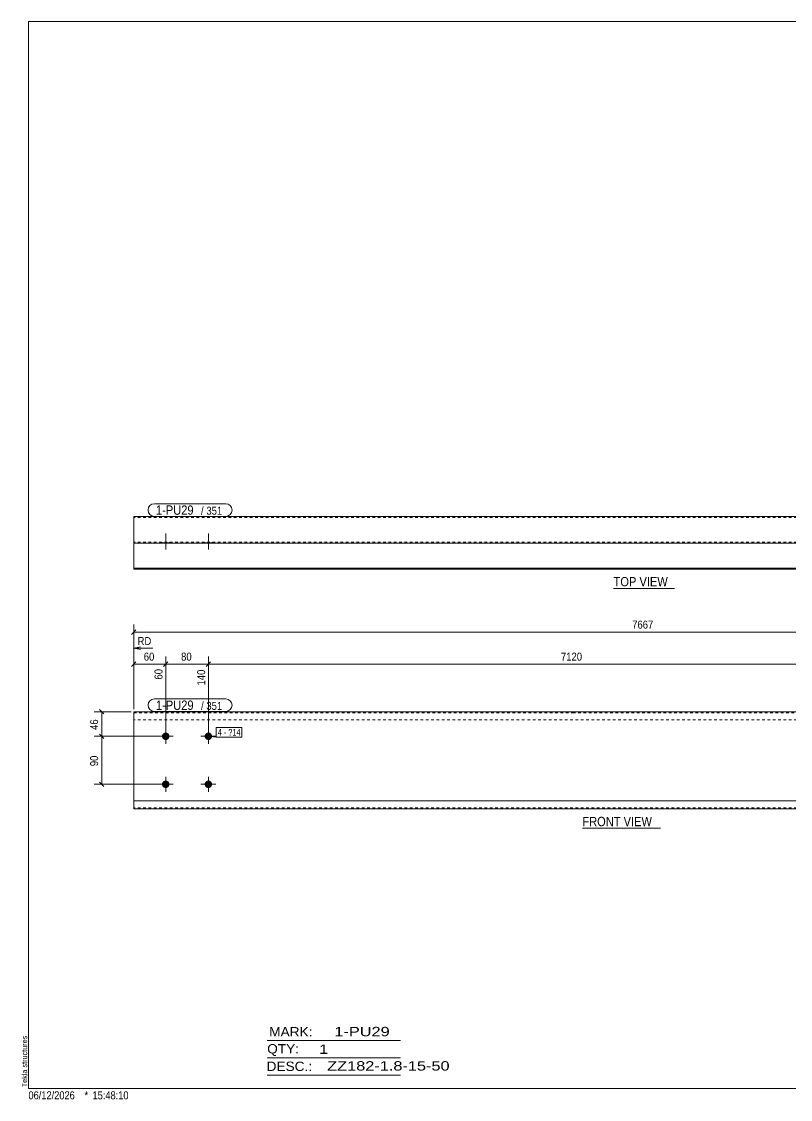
# Model space of a CAD drawing. Header units: millimetres. Extents: x 2 to 579, y 1 to 405.
# Drawn here: x 2.4 to 290.7, y 1 to 405 of the extents above; entities that cross this region are included whole.
import ezdxf

# ---------------------------------------------------------------- set-up
doc = ezdxf.new("R2010")
doc.units = ezdxf.units.MM
doc.linetypes.add('XKITLINE00', pattern=[0])
doc.linetypes.add('XKITLINE01', pattern=[4, 1, -1, 1, -1])
for name, color, linetype, lineweight in [('Bolt', 3, 'Continuous', 0), ('BoltMark', 7, 'Continuous', 0), ('Dimensions', 7, 'Continuous', 0), ('DrawingSheet', 5, 'Continuous', 0), ('OtherObjectType', 7, 'Continuous', 0), ('Part', 2, 'Continuous', 0), ('PartMark', 7, 'Continuous', 0)]:
    doc.layers.add(name, color=color, linetype=linetype, lineweight=lineweight)
doc.styles.add('ARIAL', font='ARIAL.TTF')
doc.styles.add('ARIAL_NARROW', font='ARIALN.TTF')

# ---------------------------------------------------------------- blocks, each defined once
blk = doc.blocks.new('*A1')
at = {"layer": 'Bolt'}
for points in [[(57.85, 137.06), (57.85, 137.02), (57.85, 136.99), (57.84, 136.95), (57.84, 136.92), (57.83, 136.89), (57.83, 136.85), (57.82, 136.82), (57.82, 136.79), (57.81, 136.75), (57.8, 136.72), (57.79, 136.69), (57.78, 136.65), (57.77, 136.62), (57.76, 136.59), (57.74, 136.56), (57.73, 136.52), (57.72, 136.49), (57.7, 136.46), (57.68, 136.43), (57.67, 136.4), (57.65, 136.37), (57.63, 136.34), (57.61, 136.31), (57.59, 136.29), (57.57, 136.26), (57.55, 136.23), (57.53, 136.2), (57.51, 136.18), (57.49, 136.15), (57.46, 136.13), (57.44, 136.1), (57.42, 136.08), (57.39, 136.05), (57.36, 136.03), (57.34, 136.01), (57.31, 135.99), (57.28, 135.97), (57.26, 135.95), (57.23, 135.93), (57.2, 135.91), (57.17, 135.89), (57.14, 135.87), (57.11, 135.86), (57.08, 135.84), (57.05, 135.83), (57.02, 135.81), (56.99, 135.8), (56.95, 135.79), (56.92, 135.77), (56.89, 135.76), (56.86, 135.75), (56.82, 135.74), (56.79, 135.73), (56.76, 135.73), (56.72, 135.72), (56.69, 135.71), (56.66, 135.71), (56.62, 135.7), (56.59, 135.7), (56.55, 135.7), (56.52, 135.69), (56.48, 135.69), (56.45, 135.69), (56.42, 135.69), (56.38, 135.69), (56.35, 135.7), (56.31, 135.7), (56.28, 135.7), (56.24, 135.71), (56.21, 135.71), (56.18, 135.72), (56.14, 135.73), (56.11, 135.73), (56.08, 135.74), (56.04, 135.75), (56.01, 135.76), (55.98, 135.77), (55.95, 135.79), (55.91, 135.8), (55.88, 135.81), (55.85, 135.83), (55.82, 135.84), (55.79, 135.86), (55.76, 135.87), (55.73, 135.89), (55.7, 135.91), (55.67, 135.93), (55.64, 135.95), (55.62, 135.97), (55.59, 135.99), (55.56, 136.01), (55.54, 136.03), (55.51, 136.05), (55.48, 136.08), (55.46, 136.1), (55.44, 136.13), (55.41, 136.15), (55.39, 136.18), (55.37, 136.2), (55.35, 136.23), (55.33, 136.26), (55.31, 136.29), (55.29, 136.31), (55.27, 136.34), (55.25, 136.37), (55.23, 136.4), (55.22, 136.43), (55.2, 136.46), (55.18, 136.49), (55.17, 136.52), (55.16, 136.56), (55.14, 136.59), (55.13, 136.62), (55.12, 136.65), (55.11, 136.69), (55.1, 136.72), (55.09, 136.75), (55.08, 136.79), (55.08, 136.82), (55.07, 136.85), (55.07, 136.89), (55.06, 136.92), (55.06, 136.95), (55.05, 136.99), (55.05, 137.02), (55.05, 137.06), (55.05, 137.09), (55.05, 137.13), (55.05, 137.16), (55.05, 137.2), (55.06, 137.23), (55.06, 137.26), (55.07, 137.3), (55.07, 137.33), (55.08, 137.37), (55.08, 137.4), (55.09, 137.43), (55.1, 137.47), (55.11, 137.5), (55.12, 137.53), (55.13, 137.56), (55.14, 137.6), (55.16, 137.63), (55.17, 137.66), (55.18, 137.69), (55.2, 137.72), (55.22, 137.75), (55.23, 137.78), (55.25, 137.81), (55.27, 137.84), (55.29, 137.87), (55.31, 137.9), (55.33, 137.93), (55.35, 137.95), (55.37, 137.98), (55.39, 138.01), (55.41, 138.03), (55.44, 138.06), (55.46, 138.08), (55.48, 138.11), (55.51, 138.13), (55.54, 138.15), (55.56, 138.17), (55.59, 138.2), (55.62, 138.22), (55.64, 138.24), (55.67, 138.26), (55.7, 138.27), (55.73, 138.29), (55.76, 138.31), (55.79, 138.33), (55.82, 138.34), (55.85, 138.36), (55.88, 138.37), (55.91, 138.39), (55.95, 138.4), (55.98, 138.41), (56.01, 138.42), (56.04, 138.43), (56.08, 138.44), (56.11, 138.45), (56.14, 138.46), (56.18, 138.47), (56.21, 138.47), (56.24, 138.48), (56.28, 138.48), (56.31, 138.49), (56.35, 138.49), (56.38, 138.49), (56.42, 138.49), (56.45, 138.49), (56.48, 138.49), (56.52, 138.49), (56.55, 138.49), (56.59, 138.49), (56.62, 138.48), (56.66, 138.48), (56.69, 138.47), (56.72, 138.47), (56.76, 138.46), (56.79, 138.45), (56.82, 138.44), (56.86, 138.43), (56.89, 138.42), (56.92, 138.41), (56.95, 138.4), (56.99, 138.39), (57.02, 138.37), (57.05, 138.36), (57.08, 138.34), (57.11, 138.33), (57.14, 138.31), (57.17, 138.29), (57.2, 138.27), (57.23, 138.26), (57.26, 138.24), (57.28, 138.22), (57.31, 138.2), (57.34, 138.17), (57.36, 138.15), (57.39, 138.13), (57.42, 138.11), (57.44, 138.08), (57.46, 138.06), (57.49, 138.03), (57.51, 138.01), (57.53, 137.98), (57.55, 137.95), (57.57, 137.93), (57.59, 137.9), (57.61, 137.87), (57.63, 137.84), (57.65, 137.81), (57.67, 137.78), (57.68, 137.75), (57.7, 137.72), (57.72, 137.69), (57.73, 137.66), (57.74, 137.63), (57.76, 137.6), (57.77, 137.56), (57.78, 137.53), (57.79, 137.5), (57.8, 137.47), (57.81, 137.43), (57.82, 137.4), (57.82, 137.37), (57.83, 137.33), (57.83, 137.3), (57.84, 137.26), (57.84, 137.23), (57.85, 137.2), (57.85, 137.16), (57.85, 137.13), (57.85, 137.09)], [(73.85, 137.06), (73.85, 137.02), (73.85, 136.99), (73.84, 136.95), (73.84, 136.92), (73.83, 136.89), (73.83, 136.85), (73.82, 136.82), (73.82, 136.79), (73.81, 136.75), (73.8, 136.72), (73.79, 136.69), (73.78, 136.65), (73.77, 136.62), (73.76, 136.59), (73.74, 136.56), (73.73, 136.52), (73.72, 136.49), (73.7, 136.46), (73.68, 136.43), (73.67, 136.4), (73.65, 136.37), (73.63, 136.34), (73.61, 136.31), (73.59, 136.29), (73.57, 136.26), (73.55, 136.23), (73.53, 136.2), (73.51, 136.18), (73.49, 136.15), (73.46, 136.13), (73.44, 136.1), (73.42, 136.08), (73.39, 136.05), (73.36, 136.03), (73.34, 136.01), (73.31, 135.99), (73.28, 135.97), (73.26, 135.95), (73.23, 135.93), (73.2, 135.91), (73.17, 135.89), (73.14, 135.87), (73.11, 135.86), (73.08, 135.84), (73.05, 135.83), (73.02, 135.81), (72.99, 135.8), (72.95, 135.79), (72.92, 135.77), (72.89, 135.76), (72.86, 135.75), (72.82, 135.74), (72.79, 135.73), (72.76, 135.73), (72.72, 135.72), (72.69, 135.71), (72.66, 135.71), (72.62, 135.7), (72.59, 135.7), (72.55, 135.7), (72.52, 135.69), (72.48, 135.69), (72.45, 135.69), (72.42, 135.69), (72.38, 135.69), (72.35, 135.7), (72.31, 135.7), (72.28, 135.7), (72.24, 135.71), (72.21, 135.71), (72.18, 135.72), (72.14, 135.73), (72.11, 135.73), (72.08, 135.74), (72.04, 135.75), (72.01, 135.76), (71.98, 135.77), (71.95, 135.79), (71.91, 135.8), (71.88, 135.81), (71.85, 135.83), (71.82, 135.84), (71.79, 135.86), (71.76, 135.87), (71.73, 135.89), (71.7, 135.91), (71.67, 135.93), (71.64, 135.95), (71.62, 135.97), (71.59, 135.99), (71.56, 136.01), (71.54, 136.03), (71.51, 136.05), (71.48, 136.08), (71.46, 136.1), (71.44, 136.13), (71.41, 136.15), (71.39, 136.18), (71.37, 136.2), (71.35, 136.23), (71.33, 136.26), (71.31, 136.29), (71.29, 136.31), (71.27, 136.34), (71.25, 136.37), (71.23, 136.4), (71.22, 136.43), (71.2, 136.46), (71.18, 136.49), (71.17, 136.52), (71.16, 136.56), (71.14, 136.59), (71.13, 136.62), (71.12, 136.65), (71.11, 136.69), (71.1, 136.72), (71.09, 136.75), (71.08, 136.79), (71.08, 136.82), (71.07, 136.85), (71.07, 136.89), (71.06, 136.92), (71.06, 136.95), (71.05, 136.99), (71.05, 137.02), (71.05, 137.06), (71.05, 137.09), (71.05, 137.13), (71.05, 137.16), (71.05, 137.2), (71.06, 137.23), (71.06, 137.26), (71.07, 137.3), (71.07, 137.33), (71.08, 137.37), (71.08, 137.4), (71.09, 137.43), (71.1, 137.47), (71.11, 137.5), (71.12, 137.53), (71.13, 137.56), (71.14, 137.6), (71.16, 137.63), (71.17, 137.66), (71.18, 137.69), (71.2, 137.72), (71.22, 137.75), (71.23, 137.78), (71.25, 137.81), (71.27, 137.84), (71.29, 137.87), (71.31, 137.9), (71.33, 137.93), (71.35, 137.95), (71.37, 137.98), (71.39, 138.01), (71.41, 138.03), (71.44, 138.06), (71.46, 138.08), (71.48, 138.11), (71.51, 138.13), (71.54, 138.15), (71.56, 138.17), (71.59, 138.2), (71.62, 138.22), (71.64, 138.24), (71.67, 138.26), (71.7, 138.27), (71.73, 138.29), (71.76, 138.31), (71.79, 138.33), (71.82, 138.34), (71.85, 138.36), (71.88, 138.37), (71.91, 138.39), (71.95, 138.4), (71.98, 138.41), (72.01, 138.42), (72.04, 138.43), (72.08, 138.44), (72.11, 138.45), (72.14, 138.46), (72.18, 138.47), (72.21, 138.47), (72.24, 138.48), (72.28, 138.48), (72.31, 138.49), (72.35, 138.49), (72.38, 138.49), (72.42, 138.49), (72.45, 138.49), (72.48, 138.49), (72.52, 138.49), (72.55, 138.49), (72.59, 138.49), (72.62, 138.48), (72.66, 138.48), (72.69, 138.47), (72.72, 138.47), (72.76, 138.46), (72.79, 138.45), (72.82, 138.44), (72.86, 138.43), (72.89, 138.42), (72.92, 138.41), (72.95, 138.4), (72.99, 138.39), (73.02, 138.37), (73.05, 138.36), (73.08, 138.34), (73.11, 138.33), (73.14, 138.31), (73.17, 138.29), (73.2, 138.27), (73.23, 138.26), (73.26, 138.24), (73.28, 138.22), (73.31, 138.2), (73.34, 138.17), (73.36, 138.15), (73.39, 138.13), (73.42, 138.11), (73.44, 138.08), (73.46, 138.06), (73.49, 138.03), (73.51, 138.01), (73.53, 137.98), (73.55, 137.95), (73.57, 137.93), (73.59, 137.9), (73.61, 137.87), (73.63, 137.84), (73.65, 137.81), (73.67, 137.78), (73.68, 137.75), (73.7, 137.72), (73.72, 137.69), (73.73, 137.66), (73.74, 137.63), (73.76, 137.6), (73.77, 137.56), (73.78, 137.53), (73.79, 137.5), (73.8, 137.47), (73.81, 137.43), (73.82, 137.4), (73.82, 137.37), (73.83, 137.33), (73.83, 137.3), (73.84, 137.26), (73.84, 137.23), (73.85, 137.2), (73.85, 137.16), (73.85, 137.13), (73.85, 137.09)], [(57.85, 119.06), (57.85, 119.02), (57.85, 118.99), (57.84, 118.95), (57.84, 118.92), (57.83, 118.89), (57.83, 118.85), (57.82, 118.82), (57.82, 118.79), (57.81, 118.75), (57.8, 118.72), (57.79, 118.69), (57.78, 118.65), (57.77, 118.62), (57.76, 118.59), (57.74, 118.56), (57.73, 118.52), (57.72, 118.49), (57.7, 118.46), (57.68, 118.43), (57.67, 118.4), (57.65, 118.37), (57.63, 118.34), (57.61, 118.31), (57.59, 118.29), (57.57, 118.26), (57.55, 118.23), (57.53, 118.2), (57.51, 118.18), (57.49, 118.15), (57.46, 118.13), (57.44, 118.1), (57.42, 118.08), (57.39, 118.05), (57.36, 118.03), (57.34, 118.01), (57.31, 117.99), (57.28, 117.97), (57.26, 117.95), (57.23, 117.93), (57.2, 117.91), (57.17, 117.89), (57.14, 117.87), (57.11, 117.86), (57.08, 117.84), (57.05, 117.83), (57.02, 117.81), (56.99, 117.8), (56.95, 117.79), (56.92, 117.77), (56.89, 117.76), (56.86, 117.75), (56.82, 117.74), (56.79, 117.73), (56.76, 117.73), (56.72, 117.72), (56.69, 117.71), (56.66, 117.71), (56.62, 117.7), (56.59, 117.7), (56.55, 117.7), (56.52, 117.69), (56.48, 117.69), (56.45, 117.69), (56.42, 117.69), (56.38, 117.69), (56.35, 117.7), (56.31, 117.7), (56.28, 117.7), (56.24, 117.71), (56.21, 117.71), (56.18, 117.72), (56.14, 117.73), (56.11, 117.73), (56.08, 117.74), (56.04, 117.75), (56.01, 117.76), (55.98, 117.77), (55.95, 117.79), (55.91, 117.8), (55.88, 117.81), (55.85, 117.83), (55.82, 117.84), (55.79, 117.86), (55.76, 117.87), (55.73, 117.89), (55.7, 117.91), (55.67, 117.93), (55.64, 117.95), (55.62, 117.97), (55.59, 117.99), (55.56, 118.01), (55.54, 118.03), (55.51, 118.05), (55.48, 118.08), (55.46, 118.1), (55.44, 118.13), (55.41, 118.15), (55.39, 118.18), (55.37, 118.2), (55.35, 118.23), (55.33, 118.26), (55.31, 118.29), (55.29, 118.31), (55.27, 118.34), (55.25, 118.37), (55.23, 118.4), (55.22, 118.43), (55.2, 118.46), (55.18, 118.49), (55.17, 118.52), (55.16, 118.56), (55.14, 118.59), (55.13, 118.62), (55.12, 118.65), (55.11, 118.69), (55.1, 118.72), (55.09, 118.75), (55.08, 118.79), (55.08, 118.82), (55.07, 118.85), (55.07, 118.89), (55.06, 118.92), (55.06, 118.95), (55.05, 118.99), (55.05, 119.02), (55.05, 119.06), (55.05, 119.09), (55.05, 119.13), (55.05, 119.16), (55.05, 119.2), (55.06, 119.23), (55.06, 119.26), (55.07, 119.3), (55.07, 119.33), (55.08, 119.37), (55.08, 119.4), (55.09, 119.43), (55.1, 119.47), (55.11, 119.5), (55.12, 119.53), (55.13, 119.56), (55.14, 119.6), (55.16, 119.63), (55.17, 119.66), (55.18, 119.69), (55.2, 119.72), (55.22, 119.75), (55.23, 119.78), (55.25, 119.81), (55.27, 119.84), (55.29, 119.87), (55.31, 119.9), (55.33, 119.93), (55.35, 119.95), (55.37, 119.98), (55.39, 120.01), (55.41, 120.03), (55.44, 120.06), (55.46, 120.08), (55.48, 120.11), (55.51, 120.13), (55.54, 120.15), (55.56, 120.17), (55.59, 120.2), (55.62, 120.22), (55.64, 120.24), (55.67, 120.26), (55.7, 120.27), (55.73, 120.29), (55.76, 120.31), (55.79, 120.33), (55.82, 120.34), (55.85, 120.36), (55.88, 120.37), (55.91, 120.39), (55.95, 120.4), (55.98, 120.41), (56.01, 120.42), (56.04, 120.43), (56.08, 120.44), (56.11, 120.45), (56.14, 120.46), (56.18, 120.47), (56.21, 120.47), (56.24, 120.48), (56.28, 120.48), (56.31, 120.49), (56.35, 120.49), (56.38, 120.49), (56.42, 120.49), (56.45, 120.49), (56.48, 120.49), (56.52, 120.49), (56.55, 120.49), (56.59, 120.49), (56.62, 120.48), (56.66, 120.48), (56.69, 120.47), (56.72, 120.47), (56.76, 120.46), (56.79, 120.45), (56.82, 120.44), (56.86, 120.43), (56.89, 120.42), (56.92, 120.41), (56.95, 120.4), (56.99, 120.39), (57.02, 120.37), (57.05, 120.36), (57.08, 120.34), (57.11, 120.33), (57.14, 120.31), (57.17, 120.29), (57.2, 120.27), (57.23, 120.26), (57.26, 120.24), (57.28, 120.22), (57.31, 120.2), (57.34, 120.17), (57.36, 120.15), (57.39, 120.13), (57.42, 120.11), (57.44, 120.08), (57.46, 120.06), (57.49, 120.03), (57.51, 120.01), (57.53, 119.98), (57.55, 119.95), (57.57, 119.93), (57.59, 119.9), (57.61, 119.87), (57.63, 119.84), (57.65, 119.81), (57.67, 119.78), (57.68, 119.75), (57.7, 119.72), (57.72, 119.69), (57.73, 119.66), (57.74, 119.63), (57.76, 119.6), (57.77, 119.56), (57.78, 119.53), (57.79, 119.5), (57.8, 119.47), (57.81, 119.43), (57.82, 119.4), (57.82, 119.37), (57.83, 119.33), (57.83, 119.3), (57.84, 119.26), (57.84, 119.23), (57.85, 119.2), (57.85, 119.16), (57.85, 119.13), (57.85, 119.09)], [(73.85, 119.06), (73.85, 119.02), (73.85, 118.99), (73.84, 118.95), (73.84, 118.92), (73.83, 118.89), (73.83, 118.85), (73.82, 118.82), (73.82, 118.79), (73.81, 118.75), (73.8, 118.72), (73.79, 118.69), (73.78, 118.65), (73.77, 118.62), (73.76, 118.59), (73.74, 118.56), (73.73, 118.52), (73.72, 118.49), (73.7, 118.46), (73.68, 118.43), (73.67, 118.4), (73.65, 118.37), (73.63, 118.34), (73.61, 118.31), (73.59, 118.29), (73.57, 118.26), (73.55, 118.23), (73.53, 118.2), (73.51, 118.18), (73.49, 118.15), (73.46, 118.13), (73.44, 118.1), (73.42, 118.08), (73.39, 118.05), (73.36, 118.03), (73.34, 118.01), (73.31, 117.99), (73.28, 117.97), (73.26, 117.95), (73.23, 117.93), (73.2, 117.91), (73.17, 117.89), (73.14, 117.87), (73.11, 117.86), (73.08, 117.84), (73.05, 117.83), (73.02, 117.81), (72.99, 117.8), (72.95, 117.79), (72.92, 117.77), (72.89, 117.76), (72.86, 117.75), (72.82, 117.74), (72.79, 117.73), (72.76, 117.73), (72.72, 117.72), (72.69, 117.71), (72.66, 117.71), (72.62, 117.7), (72.59, 117.7), (72.55, 117.7), (72.52, 117.69), (72.48, 117.69), (72.45, 117.69), (72.42, 117.69), (72.38, 117.69), (72.35, 117.7), (72.31, 117.7), (72.28, 117.7), (72.24, 117.71), (72.21, 117.71), (72.18, 117.72), (72.14, 117.73), (72.11, 117.73), (72.08, 117.74), (72.04, 117.75), (72.01, 117.76), (71.98, 117.77), (71.95, 117.79), (71.91, 117.8), (71.88, 117.81), (71.85, 117.83), (71.82, 117.84), (71.79, 117.86), (71.76, 117.87), (71.73, 117.89), (71.7, 117.91), (71.67, 117.93), (71.64, 117.95), (71.62, 117.97), (71.59, 117.99), (71.56, 118.01), (71.54, 118.03), (71.51, 118.05), (71.48, 118.08), (71.46, 118.1), (71.44, 118.13), (71.41, 118.15), (71.39, 118.18), (71.37, 118.2), (71.35, 118.23), (71.33, 118.26), (71.31, 118.29), (71.29, 118.31), (71.27, 118.34), (71.25, 118.37), (71.23, 118.4), (71.22, 118.43), (71.2, 118.46), (71.18, 118.49), (71.17, 118.52), (71.16, 118.56), (71.14, 118.59), (71.13, 118.62), (71.12, 118.65), (71.11, 118.69), (71.1, 118.72), (71.09, 118.75), (71.08, 118.79), (71.08, 118.82), (71.07, 118.85), (71.07, 118.89), (71.06, 118.92), (71.06, 118.95), (71.05, 118.99), (71.05, 119.02), (71.05, 119.06), (71.05, 119.09), (71.05, 119.13), (71.05, 119.16), (71.05, 119.2), (71.06, 119.23), (71.06, 119.26), (71.07, 119.3), (71.07, 119.33), (71.08, 119.37), (71.08, 119.4), (71.09, 119.43), (71.1, 119.47), (71.11, 119.5), (71.12, 119.53), (71.13, 119.56), (71.14, 119.6), (71.16, 119.63), (71.17, 119.66), (71.18, 119.69), (71.2, 119.72), (71.22, 119.75), (71.23, 119.78), (71.25, 119.81), (71.27, 119.84), (71.29, 119.87), (71.31, 119.9), (71.33, 119.93), (71.35, 119.95), (71.37, 119.98), (71.39, 120.01), (71.41, 120.03), (71.44, 120.06), (71.46, 120.08), (71.48, 120.11), (71.51, 120.13), (71.54, 120.15), (71.56, 120.17), (71.59, 120.2), (71.62, 120.22), (71.64, 120.24), (71.67, 120.26), (71.7, 120.27), (71.73, 120.29), (71.76, 120.31), (71.79, 120.33), (71.82, 120.34), (71.85, 120.36), (71.88, 120.37), (71.91, 120.39), (71.95, 120.4), (71.98, 120.41), (72.01, 120.42), (72.04, 120.43), (72.08, 120.44), (72.11, 120.45), (72.14, 120.46), (72.18, 120.47), (72.21, 120.47), (72.24, 120.48), (72.28, 120.48), (72.31, 120.49), (72.35, 120.49), (72.38, 120.49), (72.42, 120.49), (72.45, 120.49), (72.48, 120.49), (72.52, 120.49), (72.55, 120.49), (72.59, 120.49), (72.62, 120.48), (72.66, 120.48), (72.69, 120.47), (72.72, 120.47), (72.76, 120.46), (72.79, 120.45), (72.82, 120.44), (72.86, 120.43), (72.89, 120.42), (72.92, 120.41), (72.95, 120.4), (72.99, 120.39), (73.02, 120.37), (73.05, 120.36), (73.08, 120.34), (73.11, 120.33), (73.14, 120.31), (73.17, 120.29), (73.2, 120.27), (73.23, 120.26), (73.26, 120.24), (73.28, 120.22), (73.31, 120.2), (73.34, 120.17), (73.36, 120.15), (73.39, 120.13), (73.42, 120.11), (73.44, 120.08), (73.46, 120.06), (73.49, 120.03), (73.51, 120.01), (73.53, 119.98), (73.55, 119.95), (73.57, 119.93), (73.59, 119.9), (73.61, 119.87), (73.63, 119.84), (73.65, 119.81), (73.67, 119.78), (73.68, 119.75), (73.7, 119.72), (73.72, 119.69), (73.73, 119.66), (73.74, 119.63), (73.76, 119.6), (73.77, 119.56), (73.78, 119.53), (73.79, 119.5), (73.8, 119.47), (73.81, 119.43), (73.82, 119.4), (73.82, 119.37), (73.83, 119.33), (73.83, 119.3), (73.84, 119.26), (73.84, 119.23), (73.85, 119.2), (73.85, 119.16), (73.85, 119.13), (73.85, 119.09)]]:
    blk.add_hatch(color=3, dxfattribs=at).paths.add_polyline_path(points, flags=17)
at = {"layer": 'Bolt', "color": 3, "linetype": 'XKITLINE00', "lineweight": 0}
for p, q in [((56.45, 139.89), (56.45, 134.29)), ((72.45, 139.89), (72.45, 134.29)), ((59.25, 137.09), (53.65, 137.09)), ((75.25, 137.09), (69.65, 137.09)), ((56.45, 121.89), (56.45, 116.29)), ((72.45, 121.89), (72.45, 116.29)), ((59.25, 119.09), (53.65, 119.09)), ((75.25, 119.09), (69.65, 119.09))]:
    blk.add_line(p, q, dxfattribs=at)
blk = doc.blocks.new('*A3')
at = {"layer": 'Part'}
blk.add_hatch(color=2, dxfattribs=at).paths.add_polyline_path([(366.34, 147.69), (367.94, 147.69), (367.14, 146.29)], flags=17)
at = {"layer": 'Part', "color": 2, "linetype": 'XKITLINE00', "lineweight": 0}
for p, q in [((44.45, 146.29), (44.45, 109.89)), ((209.04, 146.29), (44.45, 146.29)), ((427.14, 146.29), (209.14, 146.29)), ((367.14, 146.29), (366.34, 147.69)), ((366.34, 147.69), (367.94, 147.69)), ((367.94, 147.69), (367.14, 146.29)), ((427.14, 109.89), (427.14, 146.29)), ((209.04, 112.89), (44.45, 112.89)), ((44.45, 109.89), (209.04, 109.89)), ((427.14, 112.89), (209.14, 112.89)), ((209.14, 109.89), (427.14, 109.89))]:
    blk.add_line(p, q, dxfattribs=at)
at = {"layer": 'Part', "color": 7, "linetype": 'XKITLINE01', "lineweight": 0}
for p, q in [((44.45, 145.93), (209.04, 145.93)), ((209.14, 145.93), (427.14, 145.93)), ((209.04, 143.29), (44.45, 143.29)), ((427.14, 143.29), (209.14, 143.29)), ((209.04, 110.25), (44.45, 110.25)), ((427.14, 110.25), (209.14, 110.25))]:
    blk.add_line(p, q, dxfattribs=at)
at = {"layer": 'Part', "color": 2, "linetype": 'XKITLINE00', "lineweight": 0}
blk.add_circle((367.14, 147.19), 1, dxfattribs=at)
blk = doc.blocks.new('*A4')
at = {"layer": 'Bolt'}
for points in [[(55.05, 209.43), (55.05, 209.79), (57.85, 209.79), (57.85, 209.43)], [(55.05, 209.43), (55.05, 209.79), (57.85, 209.79), (57.85, 209.43)], [(71.05, 209.43), (71.05, 209.79), (73.85, 209.79), (73.85, 209.43)], [(71.05, 209.43), (71.05, 209.79), (73.85, 209.79), (73.85, 209.43)]]:
    blk.add_hatch(color=3, dxfattribs=at).paths.add_polyline_path(points, flags=17)
at = {"layer": 'Bolt', "color": 3, "linetype": 'XKITLINE00', "lineweight": 0}
for p, q in [((56.45, 213.11), (56.45, 207.11)), ((56.45, 213.11), (56.45, 207.11)), ((72.45, 213.11), (72.45, 207.11)), ((72.45, 213.11), (72.45, 207.11)), ((55.05, 209.79), (55.05, 209.43)), ((55.05, 209.79), (55.05, 209.43)), ((57.85, 209.79), (57.85, 209.43)), ((57.85, 209.79), (57.85, 209.43)), ((71.05, 209.79), (71.05, 209.43)), ((71.05, 209.79), (71.05, 209.43)), ((73.85, 209.79), (73.85, 209.43)), ((73.85, 209.79), (73.85, 209.43))]:
    blk.add_line(p, q, dxfattribs=at)
blk = doc.blocks.new('*A6')
at = {"layer": 'Part'}
blk.add_hatch(color=2, dxfattribs=at).paths.add_polyline_path([(366.34, 211.01), (367.94, 211.01), (367.14, 209.61)], flags=17)
at = {"layer": 'Part', "color": 2, "linetype": 'XKITLINE00', "lineweight": 0}
for p, q in [((44.45, 219.43), (44.45, 209.43)), ((44.45, 219.43), (209.04, 219.43)), ((209.14, 219.43), (427.14, 219.43)), ((427.14, 219.43), (427.14, 209.43)), ((367.14, 209.61), (366.34, 211.01)), ((366.34, 211.01), (367.94, 211.01)), ((367.94, 211.01), (367.14, 209.61)), ((44.45, 209.43), (44.45, 199.79)), ((209.04, 209.43), (44.45, 209.43)), ((427.14, 209.43), (209.14, 209.43)), ((427.14, 199.79), (427.14, 209.43)), ((209.04, 200.15), (44.45, 200.15)), ((44.45, 199.79), (209.04, 199.79)), ((427.14, 200.15), (209.14, 200.15)), ((209.14, 199.79), (427.14, 199.79))]:
    blk.add_line(p, q, dxfattribs=at)
at = {"layer": 'Part', "color": 7, "linetype": 'XKITLINE01', "lineweight": 0}
for p, q in [((209.04, 219.07), (44.45, 219.07)), ((427.14, 219.07), (209.14, 219.07)), ((209.04, 209.79), (44.45, 209.79)), ((427.14, 209.79), (209.14, 209.79))]:
    blk.add_line(p, q, dxfattribs=at)
at = {"layer": 'Part', "color": 2, "linetype": 'XKITLINE00', "lineweight": 0}
blk.add_circle((367.14, 210.51), 1, dxfattribs=at)
blk = doc.blocks.new('*A7')
at = {"layer": 'DrawingSheet', "color": 5, "linetype": 'XKITLINE00', "lineweight": 0}
for p, q in [((579, 405), (5, 405)), ((5, 405), (5, 5)), ((579, 5), (579, 405)), ((5, 5), (579, 5))]:
    blk.add_line(p, q, dxfattribs=at)
at = {"layer": 'DrawingSheet', "color": 5, "style": 'ARIAL', "width": 0.85}
blk.add_text('Tekla structures', height=2, rotation=90, dxfattribs=at).set_placement((4.5, 5.5))
blk = doc.blocks.new('*A11')
at = {"layer": 'OtherObjectType', "color": 6, "linetype": 'XKITLINE00', "lineweight": 0}
for p, q in [((94.5, 23), (144.5, 23)), ((94.5, 16.5), (144.5, 16.5)), ((94.5, 10), (144.5, 10))]:
    blk.add_line(p, q, dxfattribs=at)
at = {"layer": 'OtherObjectType', "color": 6, "style": 'ARIAL_NARROW'}
for s, width, p in [('MARK:', 1.275, (95.27, 24.58)), ('1-PU29', 1.525501, (119.69, 24.65)), ('QTY:', 1.275, (94.5, 18.19)), ('1', 1.525501, (113.99, 18.05)), ('DESC.:', 1.275, (94.29, 11.63)), ('ZZ182-1.8-15-50', 1.525501, (117, 11.79))]:
    blk.add_text(s, height=3.5, dxfattribs=dict(at, width=width)).set_placement(p)
blk = doc.blocks.new('*A14')
at = {"layer": 'OtherObjectType', "color": 7, "style": 'ARIAL_NARROW', "width": 1.008832}
for s, p in [('06/12/2026', (4.99, 1)), ('15:48:10', (29, 1)), ('*', (26, 1))]:
    blk.add_text(s, height=3, dxfattribs=at).set_placement(p)
blk = doc.blocks.new('*A15')
at = {"layer": 'Dimensions', "color": 7, "linetype": 'XKITLINE00', "lineweight": 0}
for p, q in [((31.6, 137.94), (33.3, 136.24)), ((55.45, 137.09), (29.6, 137.09)), ((32.45, 119.09), (32.45, 137.09)), ((55.45, 119.09), (29.6, 119.09)), ((31.6, 119.94), (33.3, 118.24))]:
    blk.add_line(p, q, dxfattribs=at)
at = {"layer": 'Dimensions', "color": 3}
for p in [(32.45, 137.09), (32.45, 119.09)]:
    blk.add_point(p, dxfattribs=at)
at = {"layer": 'Dimensions', "color": 3, "style": 'ARIAL', "width": 0.85}
blk.add_text('90', height=3, rotation=90.0002, dxfattribs=at).set_placement((31.1, 125.87))
blk = doc.blocks.new('*A16')
at = {"layer": 'Dimensions', "color": 7, "linetype": 'XKITLINE00', "lineweight": 0}
for p, q in [((43.45, 146.29), (29.6, 146.29)), ((31.6, 147.14), (33.3, 145.44)), ((32.45, 137.09), (32.45, 146.29)), ((31.6, 137.94), (33.3, 136.24)), ((55.45, 137.09), (29.6, 137.09))]:
    blk.add_line(p, q, dxfattribs=at)
at = {"layer": 'Dimensions', "color": 3}
for p in [(32.45, 146.29), (32.45, 137.09)]:
    blk.add_point(p, dxfattribs=at)
at = {"layer": 'Dimensions', "color": 3, "style": 'ARIAL', "width": 0.85}
blk.add_text('46', height=3, rotation=90.0002, dxfattribs=at).set_placement((31.1, 139.47))
blk = doc.blocks.new('*A19')
at = {"layer": 'Dimensions', "color": 7, "linetype": 'XKITLINE00', "lineweight": 0}
for p, q in [((44.45, 147.29), (44.45, 178.94)), ((427.14, 147.29), (427.14, 178.94)), ((45.3, 176.94), (43.6, 175.24)), ((44.45, 176.09), (427.14, 176.09)), ((427.99, 176.94), (426.29, 175.24))]:
    blk.add_line(p, q, dxfattribs=at)
at = {"layer": 'Dimensions', "color": 3}
for p in [(44.45, 176.09), (427.14, 176.09)]:
    blk.add_point(p, dxfattribs=at)
at = {"layer": 'Dimensions', "color": 3, "style": 'ARIAL', "width": 0.85}
blk.add_text('7667', height=3, dxfattribs=at).set_placement((231.34, 177.44))
blk = doc.blocks.new('*A20')
at = {"layer": 'Dimensions', "color": 7, "linetype": 'XKITLINE00', "lineweight": 0}
for p, q in [((44.45, 147.29), (44.45, 174.59)), ((46.95, 170.59), (44.45, 170.09)), ((46.95, 169.59), (44.45, 170.09)), ((51.67, 170.09), (44.45, 170.09)), ((44.45, 147.29), (44.45, 166.94)), ((56.45, 138.09), (56.45, 166.94)), ((45.3, 164.94), (43.6, 163.24)), ((44.45, 164.09), (56.45, 164.09)), ((57.3, 164.94), (55.6, 163.24))]:
    blk.add_line(p, q, dxfattribs=at)
at = {"layer": 'Dimensions', "color": 7}
blk.add_point((44.45, 170.09), dxfattribs=at)
at = {"layer": 'Dimensions', "color": 3}
for p in [(44.45, 164.09), (56.45, 164.09)]:
    blk.add_point(p, dxfattribs=at)
at = {"layer": 'Dimensions', "color": 3, "style": 'ARIAL', "width": 0.85}
for s, p in [('RD', (45.89, 171.29)), ('60', (48.22, 165.44))]:
    blk.add_text(s, height=3, dxfattribs=at).set_placement(p)
blk.add_text('60', height=3, rotation=90.0002, dxfattribs=at).set_placement((55.25, 158.34))
blk = doc.blocks.new('*A21')
at = {"layer": 'Dimensions', "color": 7, "linetype": 'XKITLINE00', "lineweight": 0}
for p, q in [((56.45, 138.09), (56.45, 166.94)), ((72.45, 138.09), (72.45, 166.94)), ((57.3, 164.94), (55.6, 163.24)), ((56.45, 164.09), (72.45, 164.09)), ((73.3, 164.94), (71.6, 163.24))]:
    blk.add_line(p, q, dxfattribs=at)
at = {"layer": 'Dimensions', "color": 3}
for p in [(56.45, 164.09), (72.45, 164.09)]:
    blk.add_point(p, dxfattribs=at)
at = {"layer": 'Dimensions', "color": 3, "style": 'ARIAL', "width": 0.85}
blk.add_text('80', height=3, dxfattribs=at).set_placement((62.22, 165.44))
blk.add_text('140', height=3, rotation=90.0002, dxfattribs=at).set_placement((71.25, 156.12))
blk = doc.blocks.new('*A22')
at = {"layer": 'Dimensions', "color": 7, "linetype": 'XKITLINE00', "lineweight": 0}
for p, q in [((72.45, 138.09), (72.45, 166.94)), ((345.74, 138.09), (345.74, 166.94)), ((73.3, 164.94), (71.6, 163.24)), ((72.45, 164.09), (345.74, 164.09)), ((346.59, 164.94), (344.89, 163.24))]:
    blk.add_line(p, q, dxfattribs=at)
at = {"layer": 'Dimensions', "color": 3}
for p in [(72.45, 164.09), (345.74, 164.09)]:
    blk.add_point(p, dxfattribs=at)
at = {"layer": 'Dimensions', "color": 3, "style": 'ARIAL', "width": 0.85}
blk.add_text('7120', height=3, dxfattribs=at).set_placement((204.64, 165.44))
blk.add_text('7260', height=3, rotation=90.0002, dxfattribs=at).set_placement((344.54, 153.89))
blk = doc.blocks.new('*A26')
at = {"layer": 'BoltMark', "color": 7, "linetype": 'XKITLINE00', "lineweight": 0}
for p, q in [((75.35, 140.44), (85.04, 140.44)), ((75.35, 136.74), (75.35, 140.44)), ((85.04, 136.74), (85.04, 140.44)), ((72.45, 137.09), (75.35, 136.74)), ((75.35, 136.74), (85.04, 136.74))]:
    blk.add_line(p, q, dxfattribs=at)
at = {"layer": 'BoltMark', "color": 3, "style": 'ARIAL_NARROW', "width": 0.85}
for s, p in [('4', (75.95, 137.34)), ('-', (78.22, 137.34)), ('?14', (79.88, 137.34))]:
    blk.add_text(s, height=2.5, dxfattribs=at).set_placement(p)
blk = doc.blocks.new('*A27')
at = {"layer": 'PartMark', "color": 7, "linetype": 'XKITLINE00', "lineweight": 0}
for p, q in [((52.2, 151.09), (78.96, 151.09)), ((52.2, 146.39), (78.96, 146.39))]:
    blk.add_line(p, q, dxfattribs=at)
for centre, start, end in [((52.2, 148.74), 90, 270), ((78.96, 148.74), 270, 90)]:
    blk.add_arc(centre, 2.35, start, end, dxfattribs=at)
at = {"layer": 'PartMark', "color": 1, "style": 'ARIAL', "width": 0.85}
blk.add_text('1-PU29', height=3.5, dxfattribs=at).set_placement((52.8, 146.99))
at = {"layer": 'PartMark', "color": 3, "style": 'ARIAL', "width": 0.85}
for s, p in [('/', (69.68, 146.99)), ('351', (71.69, 146.99))]:
    blk.add_text(s, height=3, dxfattribs=at).set_placement(p)
blk = doc.blocks.new('*A28')
at = {"layer": 'OtherObjectType', "color": 7, "linetype": 'XKITLINE00', "lineweight": 0}
blk.add_line((212.67, 102.64), (241.97, 102.64), dxfattribs=at)
at = {"layer": 'OtherObjectType', "color": 7, "style": 'ARIAL', "width": 0.85}
blk.add_text('FRONT VIEW', height=3.5, dxfattribs=at).set_placement((212.67, 103.39))
blk = doc.blocks.new('*A29')
at = {"layer": 'PartMark', "color": 7, "linetype": 'XKITLINE00', "lineweight": 0}
for p, q in [((52.2, 224.23), (78.96, 224.23)), ((52.2, 219.53), (78.96, 219.53))]:
    blk.add_line(p, q, dxfattribs=at)
for centre, start, end in [((52.2, 221.88), 90, 270), ((78.96, 221.88), 270, 90)]:
    blk.add_arc(centre, 2.35, start, end, dxfattribs=at)
at = {"layer": 'PartMark', "color": 1, "style": 'ARIAL', "width": 0.85}
blk.add_text('1-PU29', height=3.5, dxfattribs=at).set_placement((52.8, 220.13))
at = {"layer": 'PartMark', "color": 3, "style": 'ARIAL', "width": 0.85}
for s, p in [('/', (69.68, 220.13)), ('351', (71.69, 220.13))]:
    blk.add_text(s, height=3, dxfattribs=at).set_placement(p)
blk = doc.blocks.new('*A30')
at = {"layer": 'OtherObjectType', "color": 7, "linetype": 'XKITLINE00', "lineweight": 0}
blk.add_line((224.38, 192.54), (247.2, 192.54), dxfattribs=at)
at = {"layer": 'OtherObjectType', "color": 7, "style": 'ARIAL', "width": 0.85}
blk.add_text('TOP VIEW', height=3.5, dxfattribs=at).set_placement((224.38, 193.29))

msp = doc.modelspace()

# ---------------------------------------------------------------- block references
at = {"lineweight": 0}
for name in ['*A7', '*A29', '*A4', '*A30', '*A19', '*A20', '*A21', '*A22', '*A27', '*A16', '*A15', '*A1', '*A26', '*A28', '*A11', '*A14']:
    msp.add_blockref(name, (0, 0), dxfattribs=at)
at = {"layer": 'Part', "lineweight": 0}
for name in ['*A6', '*A3']:
    msp.add_blockref(name, (0, 0), dxfattribs=at)

doc.saveas('drawing.dxf')
